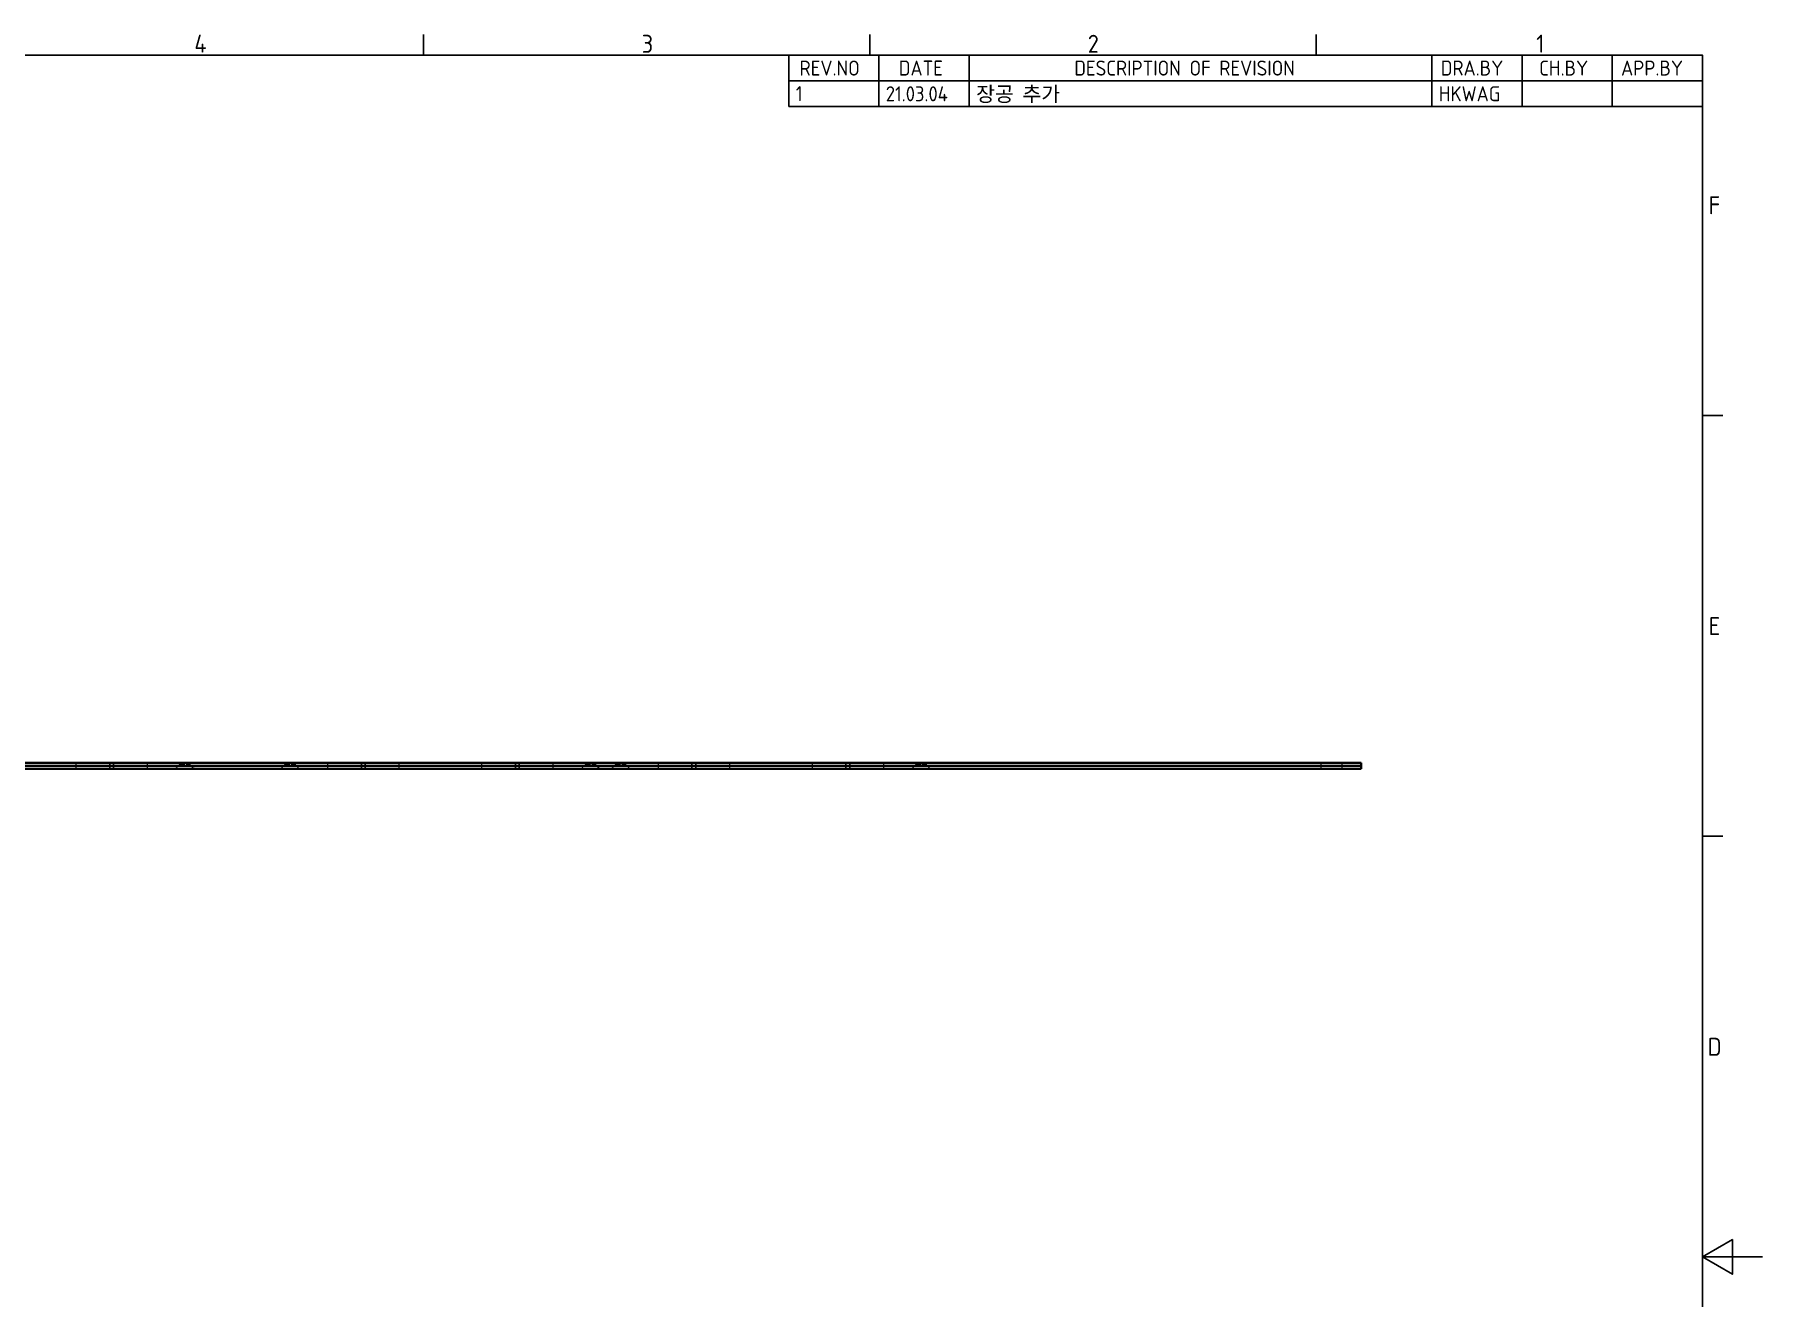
# Model space of a CAD drawing. Header units: millimetres. Extents: x 0 to 1188, y 0 to 840.
# Drawn here: x 613 to 1188, y 407 to 827 of the extents above; entities that cross this region are included whole.
import ezdxf

# ---------------------------------------------------------------- set-up
doc = ezdxf.new("R2010")
doc.units = ezdxf.units.MM
doc.header["$LTSCALE"] = 2
doc.linetypes.add('DASHED', pattern=[0.2067, 0.1654, -0.0413])
doc.layers.get('0').update_dxf_attribs({"color": 3, "lineweight": 25})
for name, color, linetype, lineweight in [('가려진 것(ISO)', 2, 'DASHED', 18), ('가려진 좁은 것(ISO)', 7, 'DASHED', 25), ('가시적인 것(ISO)', 3, 'Continuous', 40), ('경계(ISO)', 7, 'Continuous', 25), ('기호(ISO)', 5, 'Continuous', 25)]:
    doc.layers.add(name, color=color, linetype=linetype, lineweight=lineweight)
doc.styles.add('ISO Proportiona M2B', font='isocp.shx')
doc.styles.add('문자 텍스트_M2B', font='isocp.shx')

# ---------------------------------------------------------------- blocks, each defined once
blk = doc.blocks.new('경계 Default Border')
at = {"layer": '경계(ISO)'}
for p, q in [((371.25, 410), (371.25, 413.4)), ((445.5, 410), (445.5, 413.4)), ((519.75, 410), (519.75, 413.4)), ((584, 350), (587.4, 350)), ((584, 280), (587.4, 280))]:
    blk.add_line(p, q, dxfattribs=at)
at = {"layer": '경계(ISO)', "flags": 128}
for points in [[(10, 10), (10, 410), (584, 410), (584, 10), (10, 10)], [(594, 210), (584, 210), (589, 212.89), (589, 207.11), (584, 210)]]:
    blk.add_lwpolyline(points, dxfattribs=at)
at = {"layer": '경계(ISO)', "color": 2, "char_height": 3, "attachment_point": 7, "style": '문자 텍스트_M2B'}
for s, insert in [('4', (333.1, 410.4)), ('3', (407.54, 410.37)), ('2', (481.75, 410.37)), ('1', (556.36, 410.4)), ('F', (585.04, 383.5)), ('E', (585.04, 313.47)), ('D', (584.88, 243.47))]:
    blk.add_mtext(s, dxfattribs=dict(at, insert=insert))
blk = doc.blocks.new('리비전 내역')
at = {"layer": '기호(ISO)'}
for p, q in [((432, 410), (584, 410)), ((432, 410), (432, 405.72)), ((447, 410), (447, 405.72)), ((462, 410), (462, 405.72)), ((539, 410), (539, 405.72)), ((554, 410), (554, 405.72)), ((569, 410), (569, 405.72)), ((584, 410), (584, 405.72)), ((432, 405.72), (584, 405.72)), ((432, 405.72), (432, 401.44)), ((447, 405.72), (447, 401.44)), ((462, 405.72), (462, 401.44)), ((539, 405.72), (539, 401.44)), ((554, 405.72), (554, 401.44)), ((569, 405.72), (569, 401.44)), ((584, 405.72), (584, 401.44)), ((432, 401.44), (584, 401.44))]:
    blk.add_line(p, q, dxfattribs=at)
at = {"layer": '기호(ISO)', "color": 2, "char_height": 2.5, "attachment_point": 7, "style": 'ISO Proportiona M2B'}
for s, insert in [('REV.NO', (433.79, 406.58)), ('DATE', (450.31, 406.58)), ('DESCRIPTION OF REVISION', (479.51, 406.58)), ('DRA.BY', (540.48, 406.58)), ('CH.BY', (556.86, 406.58)), ('APP.BY', (570.48, 406.58)), ('1', (433.16, 402.33)), ('21.03.04', (448.14, 402.3)), ('장공 추가', (463.17, 402)), ('HKWAG', (540.15, 402.3))]:
    blk.add_mtext(s, dxfattribs=dict(at, insert=insert))

msp = doc.modelspace()

# ---------------------------------------------------------------- linework, layer by layer
at = {"layer": '가려진 것(ISO)', "ltscale": 1.904597}
for p, q in [((626.771, 584.43), (626.771, 582.43)), ((650.521, 584.43), (650.521, 582.43)), ((710.521, 584.43), (710.521, 582.43)), ((734.271, 584.43), (734.271, 582.43)), ((761.771, 584.43), (761.771, 582.43)), ((785.521, 584.43), (785.521, 582.43)), ((820.521, 584.43), (820.521, 582.43)), ((844.271, 584.43), (844.271, 582.43)), ((871.771, 584.43), (871.771, 582.43)), ((895.521, 584.43), (895.521, 582.43)), ((1041.021, 584.43), (1041.021, 582.43)), ((1048.021, 584.43), (1048.021, 582.43))]:
    msp.add_line(p, q, dxfattribs=at)
at = {"layer": '가려진 것(ISO)', "ltscale": 1.952795}
for p, q in [((661.321, 583.88), (659.871, 582.43)), ((664.721, 583.88), (666.171, 582.43)), ((696.321, 583.88), (694.871, 582.43)), ((699.721, 583.88), (701.171, 582.43)), ((796.321, 583.88), (794.871, 582.43)), ((799.721, 583.88), (801.171, 582.43)), ((806.321, 583.88), (804.871, 582.43)), ((809.721, 583.88), (811.171, 582.43)), ((906.321, 583.88), (904.871, 582.43)), ((909.721, 583.88), (911.171, 582.43))]:
    msp.add_line(p, q, dxfattribs=at)
at = {"layer": '가려진 것(ISO)', "ltscale": 0.523692}
for p, q in [((661.321, 584.43), (661.321, 583.88)), ((664.721, 584.43), (664.721, 583.88)), ((696.321, 584.43), (696.321, 583.88)), ((699.721, 584.43), (699.721, 583.88)), ((796.321, 584.43), (796.321, 583.88)), ((799.721, 584.43), (799.721, 583.88)), ((806.321, 584.43), (806.321, 583.88)), ((809.721, 584.43), (809.721, 583.88)), ((906.321, 584.43), (906.321, 583.88)), ((909.721, 584.43), (909.721, 583.88))]:
    msp.add_line(p, q, dxfattribs=at)
at = {"layer": '가려진 것(ISO)', "ltscale": 5.086114}
for p, q in [((661.321, 583.88), (664.721, 583.88)), ((696.321, 583.88), (699.721, 583.88)), ((796.321, 583.88), (799.721, 583.88)), ((806.321, 583.88), (809.721, 583.88)), ((906.321, 583.88), (909.721, 583.88))]:
    msp.add_line(p, q, dxfattribs=at)
at = {"layer": '가려진 좁은 것(ISO)', "ltscale": 1.904597}
for p, q in [((638.021, 582.43), (638.021, 584.43)), ((639.271, 584.43), (639.271, 582.43)), ((721.771, 584.43), (721.771, 582.43)), ((723.021, 582.43), (723.021, 584.43)), ((773.021, 582.43), (773.021, 584.43)), ((774.271, 584.43), (774.271, 582.43)), ((831.771, 584.43), (831.771, 582.43)), ((833.021, 582.43), (833.021, 584.43)), ((883.021, 582.43), (883.021, 584.43)), ((884.271, 584.43), (884.271, 582.43))]:
    msp.add_line(p, q, dxfattribs=at)
at = {"layer": '가시적인 것(ISO)'}
for p, q in [((61.521, 584.43), (1054.521, 584.43)), ((1054.521, 583.43), (61.521, 583.43)), ((61.521, 582.43), (1054.521, 582.43)), ((1054.521, 583.43), (1054.521, 584.43)), ((1054.521, 582.43), (1054.521, 583.43))]:
    msp.add_line(p, q, dxfattribs=at)

# ---------------------------------------------------------------- block references
at = {"xscale": 2, "yscale": 2, "zscale": 2}
msp.add_blockref('경계 Default Border', (0, 0), dxfattribs=at)
at = {"layer": '기호(ISO)', "xscale": 2, "yscale": 2, "zscale": 2}
msp.add_blockref('리비전 내역', (0, 0), dxfattribs=at)

doc.saveas('drawing.dxf')
